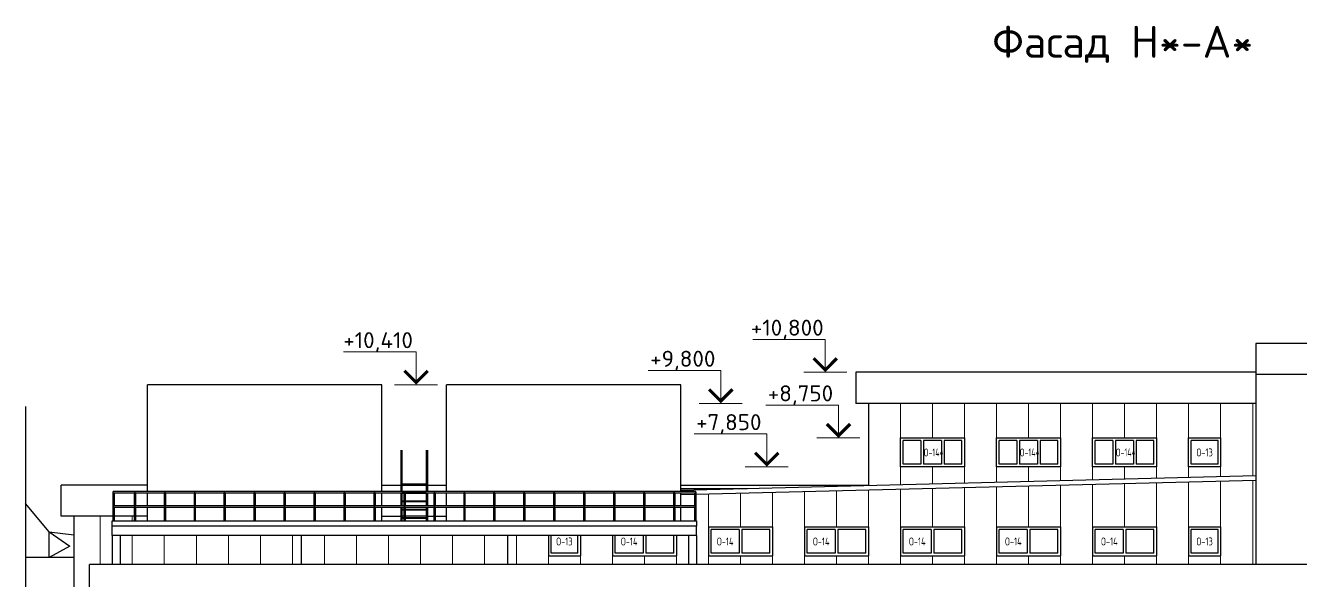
# Model space of a CAD drawing. Extents: x -965262 to 1142518, y -357520 to 71675.
# Drawn here: x -135552 to -115622, y -227759 to -219081 of the extents above; entities that cross this region are included whole.
import ezdxf

# ---------------------------------------------------------------- set-up
doc = ezdxf.new("R2010")
doc.units = 0
doc.header["$LTSCALE"] = 10
doc.layers.get('0').update_dxf_attribs({"linetype": 'CONTINUOUS', "lineweight": 30})
doc.styles.add('GOST 2.304', font='isocpeur.ttf', dxfattribs={"width": 0.75, "height": 250})
doc.styles.get("Standard").update_dxf_attribs({"font": 'isocpeur.ttf', "height": 300})

# ---------------------------------------------------------------- blocks, each defined once
blk = doc.blocks.new('Фасад Н-А')
at = {"color": 1, "lineweight": 15, "ltscale": 0.3}
for p, q in [((-167600, -4062.8, -3613.4), (-165335.2, -4062.8, -3613.4)), ((-180382.1, -4452.8, -3250.5), (-178117.3, -4452.8, -3250.5)), ((-170863.9, -5032.8, -3250.5), (-168599.1, -5032.8, -3250.5)), ((-167188, -6112.8, -3250.5), (-164923.2, -6112.8, -3250.5)), ((-169426.5, -7012.8, -3250.5), (-167161.6, -7012.8, -3250.5))]:
    blk.add_line(p, q, dxfattribs=at)
at = {"color": 1, "lineweight": 15}
for p, q in [((-165335.2, -5089, -3613.4), (-165335.2, -4062.8, -3613.4)), ((-178117.3, -5479, -3250.5), (-178117.3, -4452.8, -3250.5)), ((-168599.1, -6059, -3250.5), (-168599.1, -5032.8, -3250.5)), ((-166006.2, -5089, -4339), (-164664.2, -5089, -2887.7)), ((-178788.3, -5479, -3976.2), (-177446.3, -5479, -2524.9)), ((-169270.1, -6059, -3976.2), (-167928.1, -6059, -2524.9)), ((-164923.2, -7139, -3250.5), (-164923.2, -6112.8, -3250.5)), ((-167161.6, -8039, -3250.5), (-167161.6, -7012.8, -3250.5)), ((-165594.2, -7139, -3976.2), (-164252.2, -7139, -2524.9)), ((-167832.7, -8039, -3976.2), (-166490.6, -8039, -2524.9))]:
    blk.add_line(p, q, dxfattribs=at)
for p, q in [((-126982.3, -4189, -3250.5), (-151882.3, -4189, -3250.5)), ((-151882.3, -4189, -3250.5), (-151882.3, -11089, -3250.5)), ((-151882.3, -5089, -3250.5), (-164382.3, -5089, -3250.5)), ((-164382.3, -5089, -3250.5), (-164382.3, -6059, -3250.5)), ((-126982.3, -5159, -3250.5), (-151882.3, -5159, -3250.5)), ((-151882.3, -6059, -3250.5), (-164382.3, -6059, -3250.5)), ((-163982.3, -6059, -3250.5), (-163982.3, -8619.1, -3250.5)), ((-162900.6, -7955.7, -3250.5), (-162900.6, -7222.3, -3250.5)), ((-162346.6, -7222.3, -3250.5), (-162900.6, -7222.3, -3250.5)), ((-162346.6, -7222.3, -3250.5), (-162346.6, -7955.7, -3250.5)), ((-162263.6, -7222.3, -3250.5), (-162263.6, -7955.7, -3250.5)), ((-161707.6, -7222.3, -3250.5), (-162263.6, -7222.3, -3250.5)), ((-161707.6, -7222.3, -3250.5), (-161707.6, -7955.7, -3250.5)), ((-161624.6, -7222.3, -3250.5), (-161624.6, -7955.7, -3250.5)), ((-161065.6, -7222.3, -3250.5), (-161624.6, -7222.3, -3250.5)), ((-161065.6, -7955.7, -3250.5), (-161065.6, -7222.3, -3250.5)), ((-159900.6, -7955.7, -3250.5), (-159900.6, -7222.3, -3250.5)), ((-159346.6, -7222.3, -3250.5), (-159900.6, -7222.3, -3250.5)), ((-159346.6, -7222.3, -3250.5), (-159346.6, -7955.7, -3250.5)), ((-159263.6, -7222.3, -3250.5), (-159263.6, -7955.7, -3250.5)), ((-158707.6, -7222.3, -3250.5), (-159263.6, -7222.3, -3250.5)), ((-158707.6, -7222.3, -3250.5), (-158707.6, -7955.7, -3250.5)), ((-158624.6, -7222.3, -3250.5), (-158624.6, -7955.7, -3250.5)), ((-158065.6, -7222.3, -3250.5), (-158624.6, -7222.3, -3250.5)), ((-158065.6, -7955.7, -3250.5), (-158065.6, -7222.3, -3250.5)), ((-156900.6, -7955.7, -3250.5), (-156900.6, -7222.3, -3250.5)), ((-156346.6, -7222.3, -3250.5), (-156900.6, -7222.3, -3250.5)), ((-156346.6, -7222.3, -3250.5), (-156346.6, -7955.7, -3250.5)), ((-156263.6, -7222.3, -3250.5), (-156263.6, -7955.7, -3250.5)), ((-155707.6, -7222.3, -3250.5), (-156263.6, -7222.3, -3250.5)), ((-155707.6, -7222.3, -3250.5), (-155707.6, -7955.7, -3250.5)), ((-155624.6, -7222.3, -3250.5), (-155624.6, -7955.7, -3250.5)), ((-155065.6, -7222.3, -3250.5), (-155624.6, -7222.3, -3250.5)), ((-155065.6, -7955.7, -3250.5), (-155065.6, -7222.3, -3250.5)), ((-153900.6, -7955.7, -3250.5), (-153900.6, -7222.3, -3250.5)), ((-153065.6, -7222.3, -3250.5), (-153900.6, -7222.3, -3250.5)), ((-153065.6, -7955.7, -3250.5), (-153065.6, -7222.3, -3250.5)), ((-162346.6, -7955.7, -3250.5), (-162900.6, -7955.7, -3250.5)), ((-161707.6, -7955.7, -3250.5), (-162263.6, -7955.7, -3250.5)), ((-161065.6, -7955.7, -3250.5), (-161624.6, -7955.7, -3250.5)), ((-159346.6, -7955.7, -3250.5), (-159900.6, -7955.7, -3250.5)), ((-158707.6, -7955.7, -3250.5), (-159263.6, -7955.7, -3250.5)), ((-158065.6, -7955.7, -3250.5), (-158624.6, -7955.7, -3250.5)), ((-156346.6, -7955.7, -3250.5), (-156900.6, -7955.7, -3250.5)), ((-155707.6, -7955.7, -3250.5), (-156263.6, -7955.7, -3250.5)), ((-155065.6, -7955.7, -3250.5), (-155624.6, -7955.7, -3250.5)), ((-153065.6, -7955.7, -3250.5), (-153900.6, -7955.7, -3250.5)), ((-169847.1, -8766.1, -3250.5), (-151882.3, -8316, -3250.5)), ((-189207.6, -9584, -5059), (-189207.6, -8614, -5059)), ((-169378.1, -8894.4, -3250.5), (-151882.3, -8456, -3250.5)), ((-169398.1, -8809, -3250.5), (-187568.1, -8809, -3250.5)), ((-187568.1, -8849, -3250.5), (-186927.1, -8849, -3250.5)), ((-186887.1, -8849, -3250.5), (-185991.1, -8849, -3250.5)), ((-185951.1, -8849, -3250.5), (-185055.1, -8849, -3250.5)), ((-185015.1, -8849, -3250.5), (-184119.1, -8849, -3250.5)), ((-184079.1, -8849, -3250.5), (-183183.1, -8849, -3250.5)), ((-183143.1, -8849, -3250.5), (-182247.1, -8849, -3250.5)), ((-182207.1, -8849, -3250.5), (-181311.1, -8849, -3250.5)), ((-181271.1, -8849, -3250.5), (-180375.1, -8849, -3250.5)), ((-180335.1, -8849, -3250.5), (-179439.1, -8849, -3250.5)), ((-179399.1, -8849, -3250.5), (-178503.1, -8849, -3250.5)), ((-178463.1, -8849, -3250.5), (-177567.1, -8849, -3250.5)), ((-177527.1, -8849, -3250.5), (-176631.1, -8849, -3250.5)), ((-176591.1, -8849, -3250.5), (-175695.1, -8849, -3250.5)), ((-175655.1, -8849, -3250.5), (-174759.1, -8849, -3250.5)), ((-174719.1, -8849, -3250.5), (-173823.1, -8849, -3250.5)), ((-173783.1, -8849, -3250.5), (-172887.1, -8849, -3250.5)), ((-172847.1, -8849, -3250.5), (-171951.1, -8849, -3250.5)), ((-171911.1, -8849, -3250.5), (-171015.1, -8849, -3250.5)), ((-170975.1, -8849, -3250.5), (-170079.1, -8849, -3250.5)), ((-170039.1, -8849, -3250.5), (-169398.1, -8849, -3250.5)), ((-169847.1, -8906.1, -3250.5), (-169418.1, -8895.4, -3250.5)), ((-186742.1, -9259, -3250.5), (-187548.1, -9259, -3250.5)), ((-187548.1, -9299, -3250.5), (-186742.1, -9299, -3250.5)), ((-185991.1, -9259, -3250.5), (-186887.1, -9259, -3250.5)), ((-186887.1, -9299, -3250.5), (-185991.1, -9299, -3250.5)), ((-185055.1, -9259, -3250.5), (-185951.1, -9259, -3250.5)), ((-185951.1, -9299, -3250.5), (-185055.1, -9299, -3250.5)), ((-184119.1, -9259, -3250.5), (-185015.1, -9259, -3250.5)), ((-185015.1, -9299, -3250.5), (-184119.1, -9299, -3250.5)), ((-183183.1, -9259, -3250.5), (-184079.1, -9259, -3250.5)), ((-184079.1, -9299, -3250.5), (-183183.1, -9299, -3250.5)), ((-182247.1, -9259, -3250.5), (-183143.1, -9259, -3250.5)), ((-183143.1, -9299, -3250.5), (-182247.1, -9299, -3250.5)), ((-181311.1, -9259, -3250.5), (-182207.1, -9259, -3250.5)), ((-182207.1, -9299, -3250.5), (-181311.1, -9299, -3250.5)), ((-180375.1, -9259, -3250.5), (-181271.1, -9259, -3250.5)), ((-181271.1, -9299, -3250.5), (-180375.1, -9299, -3250.5)), ((-179439.1, -9259, -3250.5), (-180335.1, -9259, -3250.5)), ((-180335.1, -9299, -3250.5), (-179439.1, -9299, -3250.5)), ((-178503.1, -9259, -3250.5), (-179399.1, -9259, -3250.5)), ((-179399.1, -9299, -3250.5), (-178503.1, -9299, -3250.5)), ((-177567.1, -9259, -3250.5), (-178463.1, -9259, -3250.5)), ((-178463.1, -9299, -3250.5), (-177567.1, -9299, -3250.5)), ((-176631.1, -9259, -3250.5), (-177527.1, -9259, -3250.5)), ((-177527.1, -9299, -3250.5), (-176631.1, -9299, -3250.5)), ((-175695.1, -9259, -3250.5), (-176591.1, -9259, -3250.5)), ((-176591.1, -9299, -3250.5), (-175695.1, -9299, -3250.5)), ((-174759.1, -9259, -3250.5), (-175655.1, -9259, -3250.5)), ((-175655.1, -9299, -3250.5), (-174759.1, -9299, -3250.5)), ((-173823.1, -9259, -3250.5), (-174719.1, -9259, -3250.5)), ((-174719.1, -9299, -3250.5), (-173823.1, -9299, -3250.5)), ((-172887.1, -9259, -3250.5), (-173783.1, -9259, -3250.5)), ((-173783.1, -9299, -3250.5), (-172887.1, -9299, -3250.5)), ((-171951.1, -9259, -3250.5), (-172847.1, -9259, -3250.5)), ((-172847.1, -9299, -3250.5), (-171951.1, -9299, -3250.5)), ((-171015.1, -9259, -3250.5), (-171911.1, -9259, -3250.5)), ((-171911.1, -9299, -3250.5), (-171015.1, -9299, -3250.5)), ((-170079.1, -9259, -3250.5), (-170975.1, -9259, -3250.5)), ((-170975.1, -9299, -3250.5), (-170079.1, -9299, -3250.5)), ((-169418.1, -9259, -3250.5), (-170039.1, -9259, -3250.5)), ((-170039.1, -9299, -3250.5), (-169418.1, -9299, -3250.5)), ((-169358.1, -10189, -3250.5), (-169358.1, -9889, -3250.5)), ((-168983.1, -9918.5, -3250.5), (-166983.1, -9918.5, -3250.5)), ((-168983.1, -9918.5, -3250.5), (-168983.1, -10818.5, -3250.5)), ((-166983.1, -9918.5, -3250.5), (-166983.1, -10818.5, -3250.5)), ((-165983.1, -9918.5, -3250.5), (-163983.1, -9918.5, -3250.5)), ((-165983.1, -9918.5, -3250.5), (-165983.1, -10818.5, -3250.5)), ((-163983.1, -9918.5, -3250.5), (-163983.1, -10818.5, -3250.5)), ((-162983.1, -9918.5, -3250.5), (-160983.1, -9918.5, -3250.5)), ((-162983.1, -9918.5, -3250.5), (-162983.1, -10818.5, -3250.5)), ((-160983.1, -9918.5, -3250.5), (-160983.1, -10818.5, -3250.5)), ((-159983.1, -9918.5, -3250.5), (-157983.1, -9918.5, -3250.5)), ((-159983.1, -9918.5, -3250.5), (-159983.1, -10818.5, -3250.5)), ((-157983.1, -9918.5, -3250.5), (-157983.1, -10818.5, -3250.5)), ((-156983.1, -9918.5, -3250.5), (-154983.1, -9918.5, -3250.5)), ((-156983.1, -9918.5, -3250.5), (-156983.1, -10818.5, -3250.5)), ((-154983.1, -9918.5, -3250.5), (-154983.1, -10818.5, -3250.5)), ((-153983.1, -9918.5, -3250.5), (-152983.1, -9918.5, -3250.5)), ((-153983.1, -9918.5, -3250.5), (-153983.1, -10818.5, -3250.5)), ((-153983.1, -9918.5, -3250.5), (-152983.1, -9918.5, -3250.5)), ((-153983.1, -9918.5, -3250.5), (-153983.1, -10818.5, -3250.5)), ((-152983.1, -9918.5, -3250.5), (-152983.1, -10818.5, -3250.5)), ((-152983.1, -9918.5, -3250.5), (-152983.1, -10818.5, -3250.5)), ((-187608.1, -10189, -3250.5), (-187608.1, -11089, -3250.5)), ((-187358.1, -10189, -3250.5), (-187358.1, -11089, -3250.5)), ((-181708.1, -10189, -3250.5), (-181708.1, -11089, -3250.5)), ((-175258.1, -10189, -3250.5), (-175258.1, -11089, -3250.5)), ((-173983.1, -10189, -3250.5), (-173983.1, -10818.5, -3250.5)), ((-173983.1, -10189, -3250.5), (-173983.1, -10818.5, -3250.5)), ((-173900.6, -10736.8, -3250.5), (-173900.6, -10189, -3250.5)), ((-173065.6, -10736.8, -3250.5), (-173065.6, -10189, -3250.5)), ((-172983.1, -10189, -3250.5), (-172983.1, -10818.5, -3250.5)), ((-172983.1, -10189, -3250.5), (-172983.1, -10818.5, -3250.5)), ((-171983.1, -10189, -3250.5), (-171983.1, -10818.5, -3250.5)), ((-171900.6, -10736.8, -3250.5), (-171900.6, -10189, -3250.5)), ((-171024.6, -10189, -3250.5), (-171024.6, -10736.8, -3250.5)), ((-170941.6, -10189, -3250.5), (-170941.6, -10736.8, -3250.5)), ((-170065.6, -10736.8, -3250.5), (-170065.6, -10189, -3250.5)), ((-169983.1, -10189, -3250.5), (-169983.1, -10818.5, -3250.5)), ((-169608.1, -10189, -3250.5), (-169608.1, -11089, -3250.5)), ((-169358.1, -10189, -3250.5), (-169358.1, -11089, -3250.5)), ((-168900.6, -10736.8, -3250.5), (-168900.6, -10001.8, -3250.5)), ((-168024.6, -10001.8, -3250.5), (-168900.6, -10001.8, -3250.5)), ((-168024.6, -10001.8, -3250.5), (-168024.6, -10736.8, -3250.5)), ((-167065.6, -10001.8, -3250.5), (-167941.6, -10001.8, -3250.5)), ((-167941.6, -10001.8, -3250.5), (-167941.6, -10736.8, -3250.5)), ((-167065.6, -10736.8, -3250.5), (-167065.6, -10001.8, -3250.5)), ((-165900.6, -10736.8, -3250.5), (-165900.6, -10001.8, -3250.5)), ((-165024.6, -10001.8, -3250.5), (-165900.6, -10001.8, -3250.5)), ((-165024.6, -10001.8, -3250.5), (-165024.6, -10736.8, -3250.5)), ((-164065.6, -10001.8, -3250.5), (-164941.6, -10001.8, -3250.5)), ((-164941.6, -10001.8, -3250.5), (-164941.6, -10736.8, -3250.5)), ((-164065.6, -10736.8, -3250.5), (-164065.6, -10001.8, -3250.5)), ((-162900.6, -10736.8, -3250.5), (-162900.6, -10001.8, -3250.5)), ((-162024.6, -10001.8, -3250.5), (-162900.6, -10001.8, -3250.5)), ((-162024.6, -10001.8, -3250.5), (-162024.6, -10736.8, -3250.5)), ((-161065.6, -10001.8, -3250.5), (-161941.6, -10001.8, -3250.5)), ((-161941.6, -10001.8, -3250.5), (-161941.6, -10736.8, -3250.5)), ((-161065.6, -10736.8, -3250.5), (-161065.6, -10001.8, -3250.5)), ((-159900.6, -10736.8, -3250.5), (-159900.6, -10001.8, -3250.5)), ((-159024.6, -10001.8, -3250.5), (-159900.6, -10001.8, -3250.5)), ((-159024.6, -10001.8, -3250.5), (-159024.6, -10736.8, -3250.5)), ((-158065.6, -10001.8, -3250.5), (-158941.6, -10001.8, -3250.5)), ((-158941.6, -10001.8, -3250.5), (-158941.6, -10736.8, -3250.5)), ((-158065.6, -10736.8, -3250.5), (-158065.6, -10001.8, -3250.5)), ((-156900.6, -10736.8, -3250.5), (-156900.6, -10001.8, -3250.5)), ((-156024.6, -10001.8, -3250.5), (-156900.6, -10001.8, -3250.5)), ((-156024.6, -10001.8, -3250.5), (-156024.6, -10736.8, -3250.5)), ((-155065.6, -10001.8, -3250.5), (-155941.6, -10001.8, -3250.5)), ((-155941.6, -10001.8, -3250.5), (-155941.6, -10736.8, -3250.5)), ((-155065.6, -10736.8, -3250.5), (-155065.6, -10001.8, -3250.5)), ((-153900.6, -10736.8, -3250.5), (-153900.6, -10001.8, -3250.5)), ((-153065.6, -10001.8, -3250.5), (-153900.6, -10001.8, -3250.5)), ((-153065.6, -10736.8, -3250.5), (-153065.6, -10001.8, -3250.5)), ((-173065.6, -10736.8, -3250.5), (-173900.6, -10736.8, -3250.5)), ((-171024.6, -10736.8, -3250.5), (-171900.6, -10736.8, -3250.5)), ((-170065.6, -10736.8, -3250.5), (-170941.6, -10736.8, -3250.5)), ((-168024.6, -10736.8, -3250.5), (-168900.6, -10736.8, -3250.5)), ((-167065.6, -10736.8, -3250.5), (-167941.6, -10736.8, -3250.5)), ((-165024.6, -10736.8, -3250.5), (-165900.6, -10736.8, -3250.5)), ((-164065.6, -10736.8, -3250.5), (-164941.6, -10736.8, -3250.5)), ((-162024.6, -10736.8, -3250.5), (-162900.6, -10736.8, -3250.5)), ((-161065.6, -10736.8, -3250.5), (-161941.6, -10736.8, -3250.5)), ((-159024.6, -10736.8, -3250.5), (-159900.6, -10736.8, -3250.5)), ((-158065.6, -10736.8, -3250.5), (-158941.6, -10736.8, -3250.5)), ((-156024.6, -10736.8, -3250.5), (-156900.6, -10736.8, -3250.5)), ((-155065.6, -10736.8, -3250.5), (-155941.6, -10736.8, -3250.5)), ((-153065.6, -10736.8, -3250.5), (-153900.6, -10736.8, -3250.5)), ((-173983.1, -10818.5, -3250.5), (-172983.1, -10818.5, -3250.5)), ((-173983.1, -10818.5, -3250.5), (-172983.1, -10818.5, -3250.5)), ((-171983.1, -10818.5, -3250.5), (-169983.1, -10818.5, -3250.5)), ((-168983.1, -10818.5, -3250.5), (-166983.1, -10818.5, -3250.5)), ((-165983.1, -10818.5, -3250.5), (-163983.1, -10818.5, -3250.5)), ((-162983.1, -10818.5, -3250.5), (-160983.1, -10818.5, -3250.5)), ((-159983.1, -10818.5, -3250.5), (-157983.1, -10818.5, -3250.5)), ((-156983.1, -10818.5, -3250.5), (-154983.1, -10818.5, -3250.5)), ((-153983.1, -10818.5, -3250.5), (-152983.1, -10818.5, -3250.5)), ((-153983.1, -10818.5, -3250.5), (-152983.1, -10818.5, -3250.5))]:
    blk.add_line(p, q)
at = {"ltscale": 100}
for p, q in [((-186509.5, -8809, -3250.5), (-186509.5, -5479, -3250.5)), ((-179188.9, -8809, -3250.5), (-179188.9, -5479, -3250.5)), ((-177168.8, -8809, -3250.5), (-177168.8, -5479, -3250.5)), ((-169847.1, -8809, -3250.5), (-169847.1, -5479, -3250.5)), ((-178598.9, -7524, -3250.5), (-178598.9, -8809, -3250.5)), ((-178558.9, -7524, -3250.5), (-178558.9, -8809, -3250.5)), ((-177798.9, -7524, -3250.5), (-177798.9, -8809, -3250.5)), ((-177758.9, -7524, -3250.5), (-177758.9, -8809, -3250.5)), ((-186509.5, -9259, -3250.5), (-186509.5, -8849, -3250.5)), ((-179188.9, -9259, -3250.5), (-179188.9, -8849, -3250.5)), ((-178598.9, -8849, -3250.5), (-178598.9, -9259, -3250.5)), ((-178558.9, -8849, -3250.5), (-178558.9, -9259, -3250.5)), ((-177798.9, -8849, -3250.5), (-177798.9, -9259, -3250.5)), ((-177758.9, -8849, -3250.5), (-177758.9, -9259, -3250.5)), ((-177168.8, -9259, -3250.5), (-177168.8, -8849, -3250.5)), ((-169847.1, -9259, -3250.5), (-169847.1, -8849, -3250.5)), ((-186509.5, -9729, -3250.5), (-186509.5, -9299, -3250.5)), ((-179188.9, -9729, -3250.5), (-179188.9, -9299, -3250.5)), ((-178598.9, -9299, -3250.5), (-178598.9, -9729, -3250.5)), ((-178558.9, -9299, -3250.5), (-178558.9, -9729, -3250.5)), ((-177798.9, -9299, -3250.5), (-177798.9, -9729, -3250.5)), ((-177758.9, -9299, -3250.5), (-177758.9, -9729, -3250.5)), ((-177168.8, -9729, -3250.5), (-177168.8, -9299, -3250.5)), ((-169847.1, -9729, -3250.5), (-169847.1, -9299, -3250.5)), ((-187608.1, -10189, -3250.5), (-187608.1, -9889, -3250.5))]:
    blk.add_line(p, q, dxfattribs=at)
at = {"ltscale": 2}
for p, q in [((-179188.9, -5479, -3250.5), (-186509.5, -5479, -3250.5)), ((-169847.1, -5479, -3250.5), (-177168.8, -5479, -3250.5)), ((-186509.5, -8614, -3250.5), (-189207.6, -8614, -3250.5)), ((-179188.9, -8614, -3250.5), (-178598.9, -8614, -3250.5)), ((-177798.9, -8584, -3250.5), (-178558.9, -8584, -3250.5)), ((-177798.9, -8589, -3250.5), (-178558.9, -8589, -3250.5)), ((-178558.9, -8614, -3250.5), (-177798.9, -8614, -3250.5)), ((-177798.9, -8614, -3250.5), (-178558.9, -8614, -3250.5)), ((-177758.9, -8614, -3250.5), (-177168.8, -8614, -3250.5)), ((-169847.1, -8614, -3250.5), (-163982.3, -8614, -3250.5)), ((-169847.1, -8714, -3250.5), (-167768, -8714, -3250.5)), ((-178503.1, -8849, -3250.5), (-178558.9, -8849, -3250.5)), ((-178503.1, -8874, -3250.5), (-178558.9, -8874, -3250.5)), ((-178503.1, -9109, -3250.5), (-178558.9, -9109, -3250.5)), ((-178503.1, -9134, -3250.5), (-178558.9, -9134, -3250.5)), ((-177798.9, -8849, -3250.5), (-178463.1, -8849, -3250.5)), ((-177798.9, -8874, -3250.5), (-178463.1, -8874, -3250.5)), ((-177798.9, -9109, -3250.5), (-178463.1, -9109, -3250.5)), ((-177798.9, -9134, -3250.5), (-178463.1, -9134, -3250.5)), ((-178503.1, -9369, -3250.5), (-178558.9, -9369, -3250.5)), ((-178503.1, -9394, -3250.5), (-178558.9, -9394, -3250.5)), ((-177798.9, -9369, -3250.5), (-178463.1, -9369, -3250.5)), ((-177798.9, -9394, -3250.5), (-178463.1, -9394, -3250.5)), ((-187588.1, -9584, -3250.5), (-189207.6, -9584, -3250.5)), ((-188808.1, -9584, -5059), (-188808.1, -16689, -5059)), ((-169358.1, -9889, -3250.5), (-187608.1, -9889, -3250.5)), ((-186927.1, -9584, -3250.5), (-187548.1, -9584, -3250.5)), ((-186509.5, -9584, -3250.5), (-186887.1, -9584, -3250.5)), ((-179188.9, -9584, -3250.5), (-178598.9, -9584, -3250.5)), ((-178503.1, -9584, -3250.5), (-178558.9, -9584, -3250.5)), ((-178503.1, -9629, -3250.5), (-178558.9, -9629, -3250.5)), ((-178503.1, -9654, -3250.5), (-178558.9, -9654, -3250.5)), ((-177798.9, -9584, -3250.5), (-178463.1, -9584, -3250.5)), ((-177798.9, -9629, -3250.5), (-178463.1, -9629, -3250.5)), ((-177798.9, -9654, -3250.5), (-178463.1, -9654, -3250.5)), ((-177758.9, -9584, -3250.5), (-177567.1, -9584, -3250.5)), ((-177527.1, -9584, -3250.5), (-177168.8, -9584, -3250.5)), ((-169358.1, -10189, -3250.5), (-187608.1, -10189, -3250.5)), ((-115673.1, -11089, -3250.5), (-188317.9, -11089, -3250.5))]:
    blk.add_line(p, q, dxfattribs=at)
at = {"color": 7, "ltscale": 100}
blk.add_line((-190319.6, -6154, -3250.5), (-190319.6, -15889, -3250.5), dxfattribs=at)
at = {"lineweight": 0, "ltscale": 100}
for p, q in [((-162983.1, -8594.1, -3250.5), (-162983.1, -6059, -3250.5)), ((-161983.1, -7139, -3250.5), (-161983.1, -6059, -3250.5)), ((-160983.1, -8544, -3250.5), (-160983.1, -6059, -3250.5)), ((-159983.1, -8518.9, -3250.5), (-159983.1, -6059, -3250.5)), ((-158983.1, -7139, -3250.5), (-158983.1, -6059, -3250.5)), ((-157983.1, -8468.8, -3250.5), (-157983.1, -6059, -3250.5)), ((-156983.1, -8443.8, -3250.5), (-156983.1, -6059, -3250.5)), ((-155983.1, -7139, -3250.5), (-155983.1, -6059, -3250.5)), ((-154983.1, -8393.6, -3250.5), (-154983.1, -6059, -3250.5)), ((-153983.1, -8368.6, -3250.5), (-153983.1, -6059, -3250.5)), ((-152983.1, -8343.5, -3250.5), (-152983.1, -6059, -3250.5)), ((-151983.1, -8318.5, -3250.5), (-151983.1, -6059, -3250.5)), ((-161983.1, -8569, -3250.5), (-161983.1, -8039, -3250.5)), ((-158983.1, -8493.9, -3250.5), (-158983.1, -8039, -3250.5)), ((-155983.1, -8418.7, -3250.5), (-155983.1, -8039, -3250.5)), ((-163983.1, -11089, -3250.5), (-163983.1, -8759.2, -3250.5)), ((-162983.1, -11089, -3250.5), (-162983.1, -8734.1, -3250.5)), ((-161983.1, -9918.5, -3250.5), (-161983.1, -8709.1, -3250.5)), ((-160983.1, -11089, -3250.5), (-160983.1, -8684, -3250.5)), ((-159983.1, -11089, -3250.5), (-159983.1, -8659, -3250.5)), ((-158983.1, -9918.5, -3250.5), (-158983.1, -8633.9, -3250.5)), ((-157983.1, -11089, -3250.5), (-157983.1, -8608.9, -3250.5)), ((-156983.1, -11089, -3250.5), (-156983.1, -8583.8, -3250.5)), ((-155983.1, -9918.5, -3250.5), (-155983.1, -8558.7, -3250.5)), ((-154983.1, -11089, -3250.5), (-154983.1, -8533.7, -3250.5)), ((-153983.1, -11089, -3250.5), (-153983.1, -8508.6, -3250.5)), ((-152983.1, -11089, -3250.5), (-152983.1, -8483.6, -3250.5)), ((-151983.1, -11089, -3250.5), (-151983.1, -8459, -3250.5)), ((-168983.1, -11089, -3250.5), (-168983.1, -8884.5, -3250.5)), ((-167983.1, -9918.5, -3250.5), (-167983.1, -8859.4, -3250.5)), ((-166983.1, -11089, -3250.5), (-166983.1, -8834.3, -3250.5)), ((-165983.1, -11089, -3250.5), (-165983.1, -8809.3, -3250.5)), ((-164983.1, -9918.5, -3250.5), (-164983.1, -8784.2, -3250.5)), ((-187983.1, -11089, -3250.5), (-187983.1, -9584, -3250.5)), ((-186983.1, -9729, -3250.5), (-186983.1, -9584, -3250.5)), ((-186983.1, -11089, -3250.5), (-186983.1, -10189, -3250.5)), ((-185983.1, -11089, -3250.5), (-185983.1, -10189, -3250.5)), ((-184983.1, -11089, -3250.5), (-184983.1, -10189, -3250.5)), ((-183983.1, -11089, -3250.5), (-183983.1, -10189, -3250.5)), ((-182983.1, -11089, -3250.5), (-182983.1, -10189, -3250.5)), ((-181983.1, -11089, -3250.5), (-181983.1, -10189, -3250.5)), ((-180983.1, -11089, -3250.5), (-180983.1, -10189, -3250.5)), ((-179983.1, -11089, -3250.5), (-179983.1, -10189, -3250.5)), ((-178983.1, -11089, -3250.5), (-178983.1, -10189, -3250.5)), ((-177983.1, -11089, -3250.5), (-177983.1, -10189, -3250.5)), ((-176983.1, -11089, -3250.5), (-176983.1, -10189, -3250.5)), ((-175983.1, -11089, -3250.5), (-175983.1, -10189, -3250.5)), ((-174983.1, -11089, -3250.5), (-174983.1, -10189, -3250.5)), ((-173983.1, -11089, -3250.5), (-173983.1, -10189, -3250.5)), ((-172983.1, -11089, -3250.5), (-172983.1, -10189, -3250.5)), ((-171983.1, -11089, -3250.5), (-171983.1, -10189, -3250.5)), ((-169983.1, -11089, -3250.5), (-169983.1, -10189, -3250.5)), ((-170983.1, -11089, -3250.5), (-170983.1, -10818.5, -3250.5)), ((-167983.1, -11089, -3250.5), (-167983.1, -10818.5, -3250.5)), ((-164983.1, -11089, -3250.5), (-164983.1, -10818.5, -3250.5)), ((-161983.1, -11089, -3250.5), (-161983.1, -10818.5, -3250.5)), ((-158983.1, -11089, -3250.5), (-158983.1, -10818.5, -3250.5)), ((-155983.1, -11089, -3250.5), (-155983.1, -10818.5, -3250.5))]:
    blk.add_line(p, q, dxfattribs=at)
at = {"ltscale": 15}
for p, q in [((-187588.1, -8829, -3250.5), (-187588.1, -9729, -3250.5)), ((-187548.1, -8849, -3250.5), (-187548.1, -9259, -3250.5)), ((-186927.1, -8849, -3250.5), (-186907.1, -8829, -3250.5)), ((-186927.1, -8849, -3250.5), (-186927.1, -9259, -3250.5)), ((-186887.1, -8849, -3250.5), (-186907.1, -8829, -3250.5)), ((-186887.1, -8849, -3250.5), (-186887.1, -9259, -3250.5)), ((-185991.1, -8849, -3250.5), (-185971.1, -8829, -3250.5)), ((-185991.1, -8849, -3250.5), (-185991.1, -9259, -3250.5)), ((-185951.1, -8849, -3250.5), (-185971.1, -8829, -3250.5)), ((-185951.1, -8849, -3250.5), (-185951.1, -9259, -3250.5)), ((-185055.1, -8849, -3250.5), (-185035.1, -8829, -3250.5)), ((-185055.1, -8849, -3250.5), (-185055.1, -9259, -3250.5)), ((-185015.1, -8849, -3250.5), (-185035.1, -8829, -3250.5)), ((-185015.1, -8849, -3250.5), (-185015.1, -9259, -3250.5)), ((-184119.1, -8849, -3250.5), (-184099.1, -8829, -3250.5)), ((-184119.1, -8849, -3250.5), (-184119.1, -9259, -3250.5)), ((-184079.1, -8849, -3250.5), (-184099.1, -8829, -3250.5)), ((-184079.1, -8849, -3250.5), (-184079.1, -9259, -3250.5)), ((-183183.1, -8849, -3250.5), (-183163.1, -8829, -3250.5)), ((-183183.1, -8849, -3250.5), (-183183.1, -9259, -3250.5)), ((-183143.1, -8849, -3250.5), (-183163.1, -8829, -3250.5)), ((-183143.1, -8849, -3250.5), (-183143.1, -9259, -3250.5)), ((-182247.1, -8849, -3250.5), (-182227.1, -8829, -3250.5)), ((-182247.1, -8849, -3250.5), (-182247.1, -9259, -3250.5)), ((-182207.1, -8849, -3250.5), (-182227.1, -8829, -3250.5)), ((-182207.1, -8849, -3250.5), (-182207.1, -9259, -3250.5)), ((-181311.1, -8849, -3250.5), (-181291.1, -8829, -3250.5)), ((-181311.1, -8849, -3250.5), (-181311.1, -9259, -3250.5)), ((-181271.1, -8849, -3250.5), (-181291.1, -8829, -3250.5)), ((-181271.1, -8849, -3250.5), (-181271.1, -9259, -3250.5)), ((-180375.1, -8849, -3250.5), (-180355.1, -8829, -3250.5)), ((-180375.1, -8849, -3250.5), (-180375.1, -9259, -3250.5)), ((-180335.1, -8849, -3250.5), (-180355.1, -8829, -3250.5)), ((-180335.1, -8849, -3250.5), (-180335.1, -9259, -3250.5)), ((-179439.1, -8849, -3250.5), (-179419.1, -8829, -3250.5)), ((-179439.1, -8849, -3250.5), (-179439.1, -9259, -3250.5)), ((-179399.1, -8849, -3250.5), (-179419.1, -8829, -3250.5)), ((-179399.1, -8849, -3250.5), (-179399.1, -9259, -3250.5)), ((-178503.1, -8849, -3250.5), (-178483.1, -8829, -3250.5)), ((-178503.1, -8849, -3250.5), (-178503.1, -9259, -3250.5)), ((-178463.1, -8849, -3250.5), (-178483.1, -8829, -3250.5)), ((-178463.1, -8849, -3250.5), (-178463.1, -9259, -3250.5)), ((-177567.1, -8849, -3250.5), (-177547.1, -8829, -3250.5)), ((-177567.1, -8849, -3250.5), (-177567.1, -9259, -3250.5)), ((-177527.1, -8849, -3250.5), (-177547.1, -8829, -3250.5)), ((-177527.1, -8849, -3250.5), (-177527.1, -9259, -3250.5)), ((-176631.1, -8849, -3250.5), (-176611.1, -8829, -3250.5)), ((-176631.1, -8849, -3250.5), (-176631.1, -9259, -3250.5)), ((-176591.1, -8849, -3250.5), (-176611.1, -8829, -3250.5)), ((-176591.1, -8849, -3250.5), (-176591.1, -9259, -3250.5)), ((-175695.1, -8849, -3250.5), (-175675.1, -8829, -3250.5)), ((-175695.1, -8849, -3250.5), (-175695.1, -9259, -3250.5)), ((-175655.1, -8849, -3250.5), (-175675.1, -8829, -3250.5)), ((-175655.1, -8849, -3250.5), (-175655.1, -9259, -3250.5)), ((-174759.1, -8849, -3250.5), (-174739.1, -8829, -3250.5)), ((-174759.1, -8849, -3250.5), (-174759.1, -9259, -3250.5)), ((-174719.1, -8849, -3250.5), (-174739.1, -8829, -3250.5)), ((-174719.1, -8849, -3250.5), (-174719.1, -9259, -3250.5)), ((-173823.1, -8849, -3250.5), (-173803.1, -8829, -3250.5)), ((-173823.1, -8849, -3250.5), (-173823.1, -9259, -3250.5)), ((-173783.1, -8849, -3250.5), (-173803.1, -8829, -3250.5)), ((-173783.1, -8849, -3250.5), (-173783.1, -9259, -3250.5)), ((-172887.1, -8849, -3250.5), (-172867.1, -8829, -3250.5)), ((-172887.1, -8849, -3250.5), (-172887.1, -9259, -3250.5)), ((-172847.1, -8849, -3250.5), (-172867.1, -8829, -3250.5)), ((-172847.1, -8849, -3250.5), (-172847.1, -9259, -3250.5)), ((-171951.1, -8849, -3250.5), (-171931.1, -8829, -3250.5)), ((-171951.1, -8849, -3250.5), (-171951.1, -9259, -3250.5)), ((-171911.1, -8849, -3250.5), (-171931.1, -8829, -3250.5)), ((-171911.1, -8849, -3250.5), (-171911.1, -9259, -3250.5)), ((-171015.1, -8849, -3250.5), (-170995.1, -8829, -3250.5)), ((-171015.1, -8849, -3250.5), (-171015.1, -9259, -3250.5)), ((-170975.1, -8849, -3250.5), (-170995.1, -8829, -3250.5)), ((-170975.1, -8849, -3250.5), (-170975.1, -9259, -3250.5)), ((-170079.1, -8849, -3250.5), (-170059.1, -8829, -3250.5)), ((-170079.1, -8849, -3250.5), (-170079.1, -9259, -3250.5)), ((-170039.1, -8849, -3250.5), (-170059.1, -8829, -3250.5)), ((-170039.1, -8849, -3250.5), (-170039.1, -9259, -3250.5)), ((-169418.1, -8849, -3250.5), (-169418.1, -9259, -3250.5)), ((-169378.1, -8829, -3250.5), (-169378.1, -9729, -3250.5)), ((-187548.1, -9259, -3250.5), (-187568.1, -9279, -3250.5)), ((-187548.1, -9299, -3250.5), (-187568.1, -9279, -3250.5)), ((-187548.1, -9299, -3250.5), (-187548.1, -9729, -3250.5)), ((-186927.1, -9259, -3250.5), (-186907.1, -9279, -3250.5)), ((-186927.1, -9299, -3250.5), (-186907.1, -9279, -3250.5)), ((-186927.1, -9299, -3250.5), (-186927.1, -9729, -3250.5)), ((-186887.1, -9259, -3250.5), (-186907.1, -9279, -3250.5)), ((-186887.1, -9299, -3250.5), (-186907.1, -9279, -3250.5)), ((-186887.1, -9299, -3250.5), (-186887.1, -9729, -3250.5)), ((-185991.1, -9259, -3250.5), (-185971.1, -9279, -3250.5)), ((-185991.1, -9299, -3250.5), (-185971.1, -9279, -3250.5)), ((-185991.1, -9299, -3250.5), (-185991.1, -9729, -3250.5)), ((-185951.1, -9259, -3250.5), (-185971.1, -9279, -3250.5)), ((-185951.1, -9299, -3250.5), (-185971.1, -9279, -3250.5)), ((-185951.1, -9299, -3250.5), (-185951.1, -9729, -3250.5)), ((-185055.1, -9259, -3250.5), (-185035.1, -9279, -3250.5)), ((-185055.1, -9299, -3250.5), (-185035.1, -9279, -3250.5)), ((-185055.1, -9299, -3250.5), (-185055.1, -9729, -3250.5)), ((-185015.1, -9259, -3250.5), (-185035.1, -9279, -3250.5)), ((-185015.1, -9299, -3250.5), (-185035.1, -9279, -3250.5)), ((-185015.1, -9299, -3250.5), (-185015.1, -9729, -3250.5)), ((-184119.1, -9259, -3250.5), (-184099.1, -9279, -3250.5)), ((-184119.1, -9299, -3250.5), (-184099.1, -9279, -3250.5)), ((-184119.1, -9299, -3250.5), (-184119.1, -9729, -3250.5)), ((-184079.1, -9259, -3250.5), (-184099.1, -9279, -3250.5)), ((-184079.1, -9299, -3250.5), (-184099.1, -9279, -3250.5)), ((-184079.1, -9299, -3250.5), (-184079.1, -9729, -3250.5)), ((-183183.1, -9259, -3250.5), (-183163.1, -9279, -3250.5)), ((-183183.1, -9299, -3250.5), (-183163.1, -9279, -3250.5)), ((-183183.1, -9299, -3250.5), (-183183.1, -9729, -3250.5)), ((-183143.1, -9259, -3250.5), (-183163.1, -9279, -3250.5)), ((-183143.1, -9299, -3250.5), (-183163.1, -9279, -3250.5)), ((-183143.1, -9299, -3250.5), (-183143.1, -9729, -3250.5)), ((-182247.1, -9259, -3250.5), (-182227.1, -9279, -3250.5)), ((-182247.1, -9299, -3250.5), (-182227.1, -9279, -3250.5)), ((-182247.1, -9299, -3250.5), (-182247.1, -9729, -3250.5)), ((-182207.1, -9259, -3250.5), (-182227.1, -9279, -3250.5)), ((-182207.1, -9299, -3250.5), (-182227.1, -9279, -3250.5)), ((-182207.1, -9299, -3250.5), (-182207.1, -9729, -3250.5)), ((-181311.1, -9259, -3250.5), (-181291.1, -9279, -3250.5)), ((-181311.1, -9299, -3250.5), (-181291.1, -9279, -3250.5)), ((-181311.1, -9299, -3250.5), (-181311.1, -9729, -3250.5)), ((-181271.1, -9259, -3250.5), (-181291.1, -9279, -3250.5)), ((-181271.1, -9299, -3250.5), (-181291.1, -9279, -3250.5)), ((-181271.1, -9299, -3250.5), (-181271.1, -9729, -3250.5)), ((-180375.1, -9259, -3250.5), (-180355.1, -9279, -3250.5)), ((-180375.1, -9299, -3250.5), (-180355.1, -9279, -3250.5)), ((-180375.1, -9299, -3250.5), (-180375.1, -9729, -3250.5)), ((-180335.1, -9259, -3250.5), (-180355.1, -9279, -3250.5)), ((-180335.1, -9299, -3250.5), (-180355.1, -9279, -3250.5)), ((-180335.1, -9299, -3250.5), (-180335.1, -9729, -3250.5)), ((-179439.1, -9259, -3250.5), (-179419.1, -9279, -3250.5)), ((-179439.1, -9299, -3250.5), (-179419.1, -9279, -3250.5)), ((-179439.1, -9299, -3250.5), (-179439.1, -9729, -3250.5)), ((-179399.1, -9259, -3250.5), (-179419.1, -9279, -3250.5)), ((-179399.1, -9299, -3250.5), (-179419.1, -9279, -3250.5)), ((-179399.1, -9299, -3250.5), (-179399.1, -9729, -3250.5)), ((-178503.1, -9259, -3250.5), (-178483.1, -9279, -3250.5)), ((-178503.1, -9299, -3250.5), (-178483.1, -9279, -3250.5)), ((-178503.1, -9299, -3250.5), (-178503.1, -9729, -3250.5)), ((-178463.1, -9259, -3250.5), (-178483.1, -9279, -3250.5)), ((-178463.1, -9299, -3250.5), (-178483.1, -9279, -3250.5)), ((-178463.1, -9299, -3250.5), (-178463.1, -9729, -3250.5)), ((-177567.1, -9259, -3250.5), (-177547.1, -9279, -3250.5)), ((-177567.1, -9299, -3250.5), (-177547.1, -9279, -3250.5)), ((-177567.1, -9299, -3250.5), (-177567.1, -9729, -3250.5)), ((-177527.1, -9259, -3250.5), (-177547.1, -9279, -3250.5)), ((-177527.1, -9299, -3250.5), (-177547.1, -9279, -3250.5)), ((-177527.1, -9299, -3250.5), (-177527.1, -9729, -3250.5)), ((-176631.1, -9259, -3250.5), (-176611.1, -9279, -3250.5)), ((-176631.1, -9299, -3250.5), (-176611.1, -9279, -3250.5)), ((-176631.1, -9299, -3250.5), (-176631.1, -9729, -3250.5)), ((-176591.1, -9259, -3250.5), (-176611.1, -9279, -3250.5)), ((-176591.1, -9299, -3250.5), (-176611.1, -9279, -3250.5)), ((-176591.1, -9299, -3250.5), (-176591.1, -9729, -3250.5)), ((-175695.1, -9259, -3250.5), (-175675.1, -9279, -3250.5)), ((-175695.1, -9299, -3250.5), (-175675.1, -9279, -3250.5)), ((-175695.1, -9299, -3250.5), (-175695.1, -9729, -3250.5)), ((-175655.1, -9259, -3250.5), (-175675.1, -9279, -3250.5)), ((-175655.1, -9299, -3250.5), (-175675.1, -9279, -3250.5)), ((-175655.1, -9299, -3250.5), (-175655.1, -9729, -3250.5)), ((-174759.1, -9259, -3250.5), (-174739.1, -9279, -3250.5)), ((-174759.1, -9299, -3250.5), (-174739.1, -9279, -3250.5)), ((-174759.1, -9299, -3250.5), (-174759.1, -9729, -3250.5)), ((-174719.1, -9259, -3250.5), (-174739.1, -9279, -3250.5)), ((-174719.1, -9299, -3250.5), (-174739.1, -9279, -3250.5)), ((-174719.1, -9299, -3250.5), (-174719.1, -9729, -3250.5)), ((-173823.1, -9259, -3250.5), (-173803.1, -9279, -3250.5)), ((-173823.1, -9299, -3250.5), (-173803.1, -9279, -3250.5)), ((-173823.1, -9299, -3250.5), (-173823.1, -9729, -3250.5)), ((-173783.1, -9259, -3250.5), (-173803.1, -9279, -3250.5)), ((-173783.1, -9299, -3250.5), (-173803.1, -9279, -3250.5)), ((-173783.1, -9299, -3250.5), (-173783.1, -9729, -3250.5)), ((-172887.1, -9259, -3250.5), (-172867.1, -9279, -3250.5)), ((-172887.1, -9299, -3250.5), (-172867.1, -9279, -3250.5)), ((-172887.1, -9299, -3250.5), (-172887.1, -9729, -3250.5)), ((-172847.1, -9259, -3250.5), (-172867.1, -9279, -3250.5)), ((-172847.1, -9299, -3250.5), (-172867.1, -9279, -3250.5)), ((-172847.1, -9299, -3250.5), (-172847.1, -9729, -3250.5)), ((-171951.1, -9259, -3250.5), (-171931.1, -9279, -3250.5)), ((-171951.1, -9299, -3250.5), (-171931.1, -9279, -3250.5)), ((-171951.1, -9299, -3250.5), (-171951.1, -9729, -3250.5)), ((-171911.1, -9259, -3250.5), (-171931.1, -9279, -3250.5)), ((-171911.1, -9299, -3250.5), (-171931.1, -9279, -3250.5)), ((-171911.1, -9299, -3250.5), (-171911.1, -9729, -3250.5)), ((-171015.1, -9259, -3250.5), (-170995.1, -9279, -3250.5)), ((-171015.1, -9299, -3250.5), (-170995.1, -9279, -3250.5)), ((-171015.1, -9299, -3250.5), (-171015.1, -9729, -3250.5)), ((-170975.1, -9259, -3250.5), (-170995.1, -9279, -3250.5)), ((-170975.1, -9299, -3250.5), (-170995.1, -9279, -3250.5)), ((-170975.1, -9299, -3250.5), (-170975.1, -9729, -3250.5)), ((-170079.1, -9259, -3250.5), (-170059.1, -9279, -3250.5)), ((-170079.1, -9299, -3250.5), (-170059.1, -9279, -3250.5)), ((-170079.1, -9299, -3250.5), (-170079.1, -9729, -3250.5)), ((-170039.1, -9259, -3250.5), (-170059.1, -9279, -3250.5)), ((-170039.1, -9299, -3250.5), (-170059.1, -9279, -3250.5)), ((-170039.1, -9299, -3250.5), (-170039.1, -9729, -3250.5)), ((-169418.1, -9259, -3250.5), (-169398.1, -9279, -3250.5)), ((-169418.1, -9299, -3250.5), (-169398.1, -9279, -3250.5)), ((-169418.1, -9299, -3250.5), (-169418.1, -9729, -3250.5))]:
    blk.add_line(p, q, dxfattribs=at)
at = {"ltscale": 10}
for p, q in [((-189577.9, -10074.9, -3250.5), (-190319.6, -9183, -3250.5)), ((-189578.1, -10874.9, -3250.5), (-189577.9, -10074.9, -3250.5)), ((-189577.9, -10074.9, -3250.5), (-188938.4, -10514.9, -3250.5)), ((-189577.9, -10074.9, -3250.5), (-188808.1, -10168.2, -3250.5)), ((-188938.4, -10514.9, -3250.5), (-189578.1, -10874.9, -3250.5)), ((-188808.1, -10874.9, -3250.5), (-190319.6, -10874.9, -3250.5))]:
    blk.add_line(p, q, dxfattribs=at)
at = {"ltscale": 0.3}
blk.add_line((-188317.9, -12059, -3250.5), (-188317.9, -11089, -3250.5), dxfattribs=at)
at = {"color": 1, "lineweight": 15, "const_width": 100}
for points, elevation in [([(-165699.8, -4653.6), (-165335.2, -5018.3), (-164970.6, -4653.6)], -3613.4), ([(-178482, -5043.6), (-178117.3, -5408.3), (-177752.7, -5043.6)], -3250.5), ([(-168963.7, -5623.6), (-168599.1, -5988.3), (-168234.5, -5623.6)], -3250.5), ([(-165287.8, -6703.6), (-164923.2, -7068.3), (-164558.5, -6703.6)], -3250.5), ([(-167526.3, -7603.6), (-167161.6, -7968.3), (-166797, -7603.6)], -3250.5)]:
    blk.add_lwpolyline(points, dxfattribs=dict(at, elevation=elevation))
at = {"elevation": -3250.5}
for points in [[(-162983.1, -7139), (-160983.1, -7139), (-160983.1, -8039), (-162983.1, -8039)], [(-159983.1, -7139), (-157983.1, -7139), (-157983.1, -8039), (-159983.1, -8039)], [(-156983.1, -7139), (-154983.1, -7139), (-154983.1, -8039), (-156983.1, -8039)], [(-153983.1, -7139), (-152983.1, -7139), (-152983.1, -8039), (-153983.1, -8039)], [(-187608.1, -9729), (-169358.1, -9729), (-169358.1, -9889), (-187608.1, -9889)]]:
    blk.add_lwpolyline(points, close=True, dxfattribs=at)
at = {"ltscale": 100}
for centre in [(-178578.9, -7684, -3250.5), (-177778.9, -7684, -3250.5)]:
    blk.add_arc(centre, 20, 0, 180, dxfattribs=at)
at = {"ltscale": 15}
for centre, start, end in [((-187568.1, -8829, -3250.5), 90, 270), ((-169398.1, -8829, -3250.5), 270, 90)]:
    blk.add_arc(centre, 20, start, end, dxfattribs=at)
at = {"color": 5}
for s, width, p in [('О-14*', 0.6, (-162254.5, -7718.3, 8515.9)), ('О-14*', 0.6, (-159254.5, -7718.3, 8515.9)), ('О-14*', 0.6, (-156254.5, -7718.3, 8515.9)), ('О-13', 0.75, (-153737.6, -7717.5, 8515.9)), ('О-13', 0.75, (-173737.6, -10497, 8515.9)), ('О-14', 0.75, (-171718.4, -10497.8, 8515.9)), ('О-14', 0.75, (-168718.4, -10497.8, 8515.9)), ('О-14', 0.75, (-165718.4, -10497.8, 8515.9)), ('О-14', 0.75, (-162718.4, -10497.8, 8515.9)), ('О-14', 0.75, (-159718.4, -10497.8, 8515.9)), ('О-14', 0.75, (-156718.4, -10497.8, 8515.9)), ('О-13', 0.75, (-153737.6, -10497, 8515.9))]:
    blk.add_text(s, height=250, dxfattribs=dict(at, width=width)).set_placement(p)
at = {"insert": (-156042.5, 5150.1, 9788.6), "char_height": 1000, "width": 56710.379, "attachment_point": 5, "style": 'GOST 2.304'}
blk.add_mtext('{\\W1;Фасад Н*-А*}', dxfattribs=at)
at = {"color": 1, "char_height": 500, "width": 2000, "attachment_point": 5, "style": 'GOST 2.304'}
for s, insert in [('{\\W1.05;+10,800}', (-166522.3, -3755, -3613.4)), ('{\\W1.05;+10,410}', (-179304.4, -4145, -3250.5)), ('{\\W1.05;+9,800}', (-169786.2, -4725, -3250.5)), ('{\\W1.05;+8,750}', (-166110.3, -5805, -3250.5)), ('{\\W1.05;+7,850}', (-168348.8, -6705, -3250.5))]:
    blk.add_mtext(s, dxfattribs=dict(at, insert=insert))

msp = doc.modelspace()

# ---------------------------------------------------------------- block references
at = {"lineweight": 15, "xscale": 0.5, "yscale": 0.5, "zscale": 0.5}
msp.add_blockref('Фасад Н-А', (-40392.6, -221949.1, -1634.5), dxfattribs=at)

doc.saveas('drawing.dxf')
